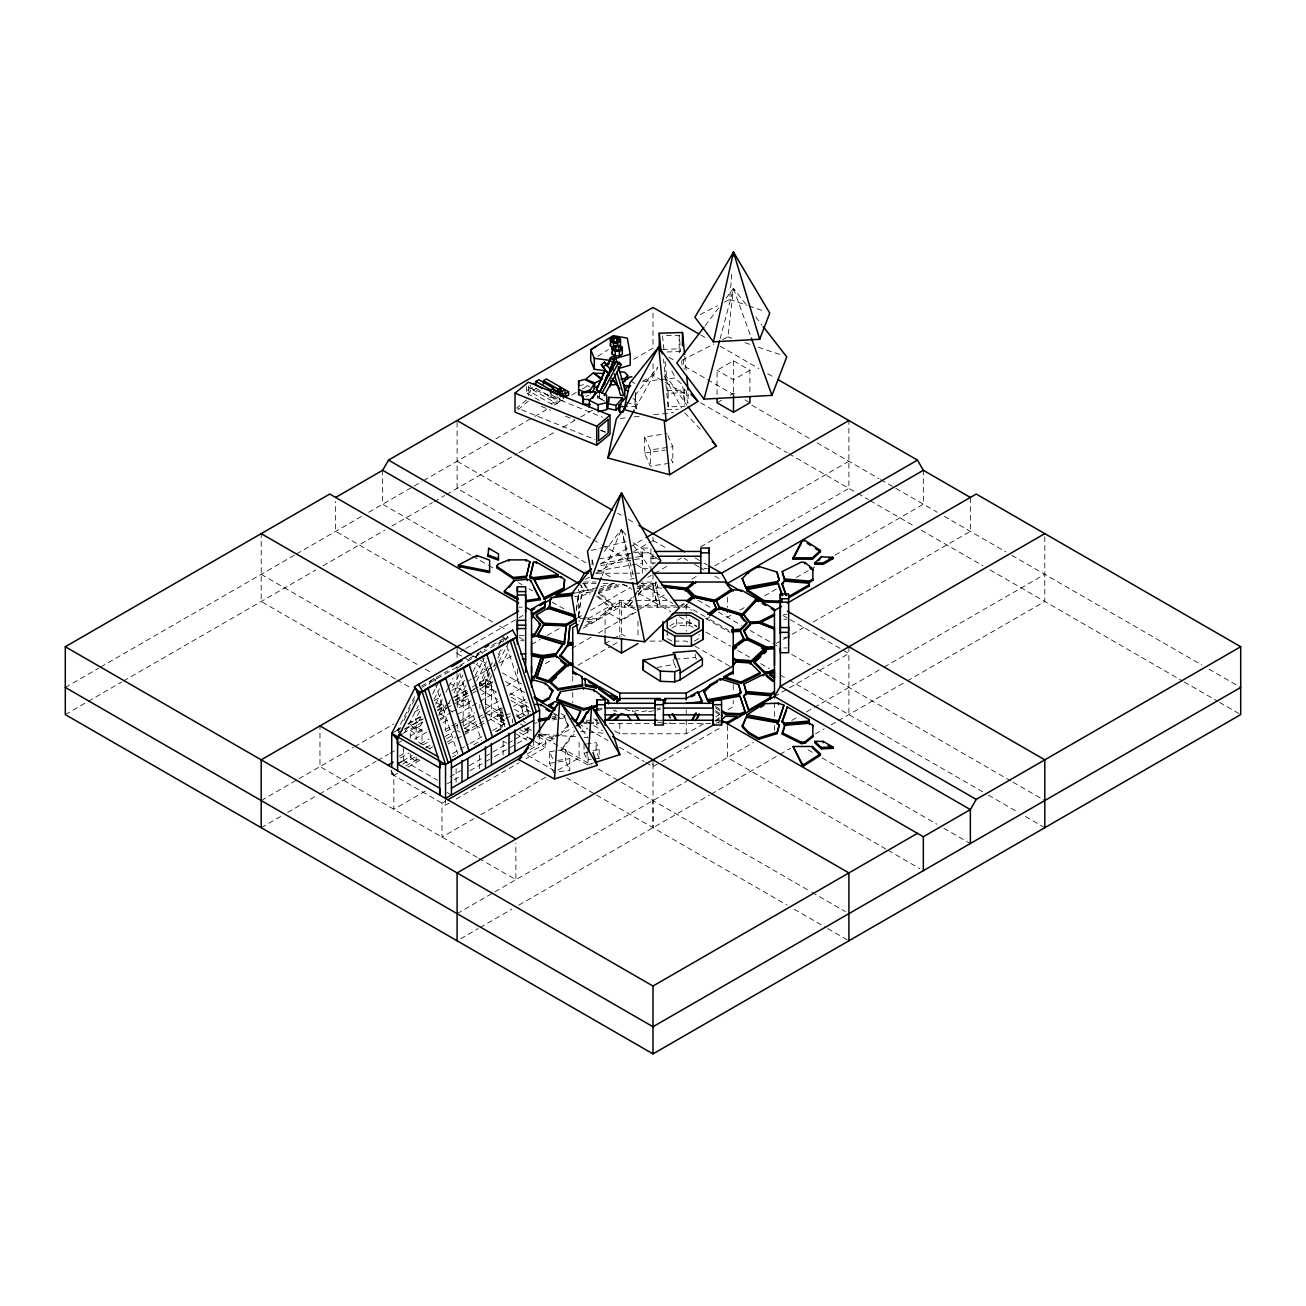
<?xml version="1.0" encoding="UTF-8"?>
<svg xmlns="http://www.w3.org/2000/svg" width="1306" height="1306" viewBox="0 0 1306 1306"><rect width="100%" height="100%" fill="white"/><g stroke="black" fill="none" stroke-linecap="round" stroke-linejoin="round"><path stroke-width="0.75" stroke-dasharray="5 3.75" d="M395.326 678.924L261.2 601.495L261.2 533.632M457.1 673.472L457.1 706.84M457.1 671.48L457.1 665.489M457.1 657.506L457.1 650.796M578.558 617.33L578.558 589.381M596.891 720.243L596.891 725.042L596.891 718.937M635.385 392.29L635.385 400.86L635.385 393.841M653 763.896L653 827.694L653 800.545M671.855 641.115L667.203 638.422L667.203 634.618M727.442 725.63L727.442 757.562L886.284 849.275M774.458 730.429L774.458 724.438M774.458 716.455L774.458 698.481M714.774 565.825L848.9 488.379L848.9 420.532M593.397 763.03L587.733 764.826L588.271 756.745M724.487 302.127L729.711 299.449L731.915 271.828M722.642 339.576L727.932 336.866L733.499 288.414L745.889 304.331M576.289 609.657L578.444 594.801L576.289 611.012M585.61 619.126L580.158 618.554L578.509 616.726L581.48 594.965L586.867 592.369L593.446 593.202M578.509 616.726L581.48 594.965M504.442 720.634L497.455 716.586L497.586 714.676L503.594 713.631M497.455 716.586L497.586 714.676M637.606 585.97L642.976 587.276L653.702 586.476L655.498 585.741L656.069 582.035L642.438 582.035M655.498 585.741L656.069 582.035M720.047 338.923L733.499 288.414L750.672 336.148M602.099 575.668L621.525 529.208L626.341 535.77M414.671 696.588L397.595 730.005L401.611 734.429M402.623 730.185L397.334 733.237L400.109 727.801M403.815 720.537L411.259 705.991M412.157 704.228L414.867 698.922M404.746 732.388L418.344 705.632M429.119 684.524L432.727 677.488L435.404 680.442M419.716 711.035L415.226 719.818L420.581 725.728L414.704 729.123L409.349 723.214M434.996 681.128L436.808 677.618M414.704 729.123L420.989 716.798M432.678 693.943L438.065 683.397M420.581 725.728L422.377 722.202M434.065 699.347L439.453 688.801M435.551 704.358L440.955 693.812M442.326 699.216L438.734 706.252L444.089 712.145L438.212 715.541M445.934 692.18L447.729 688.67M448.627 686.907L453.117 678.108M439.11 713.778L443.599 704.995M452.594 687.413L458.879 675.104M444.089 712.145L447.68 705.109M448.578 703.363L450.374 699.836M453.966 692.8L462.961 675.218M464.463 680.246L456.365 696.065L461.72 701.975L467.597 698.579L462.242 692.67L466.732 683.887M476.135 657.375L479.743 650.339L482.42 653.294M473.033 671.578L477.523 662.779M461.72 701.975L467.107 691.413M475.204 675.594L484.183 658.012M476.576 680.997L486.469 661.652M479.873 686.483L479.873 682.499L487.971 666.664M498.745 645.572L503.251 636.773L505.928 639.728M489.162 668.623L482.845 680.965L484.983 683.332L479.694 686.385M490.06 666.86L492.77 661.554M502.696 642.144L504.491 638.618M485.75 711.035L485.75 679.104L489.342 672.068M498.337 654.486L501.031 649.213M505.52 640.413L507.332 636.904M484.983 683.332L490.125 673.276M493.831 666.027L502.173 649.702M479.873 682.499L485.228 688.393L493.309 672.574M494.207 670.811L497.815 663.775M498.712 662.028L508.589 642.683M485.228 688.393L491.105 685.013L492.901 681.487M500.982 665.668L509.079 649.833M599.176 398.346L597.381 396.175L600.629 396.975L602.425 399.13L599.176 398.346L601.054 394.885M635.222 408.403L657.734 367.688M632.855 398.705L635.043 399.261L636.773 403.276L634.765 406.639L625.411 406.639M587.733 764.826L561.009 750.362L574.607 730.756M705.142 325.7L718.708 307.857M726.103 298.127L733.499 288.414M604.433 551.344L621.525 529.208L634.096 578.313L630.194 579.293M635.026 395.506L657.457 367.476M537.174 737.139L539.623 734.135L575.979 736.78M561.009 750.362L574.183 734.168M636.675 593.544L624.464 607.176L624.464 605.821L640.74 587.635L637.148 586.769M638.03 592.026L640.74 587.635M633.051 601.397L627.86 607.176L633.051 600.025M638.226 594.246L643.401 588.467L653.408 587.733L657.718 607.176L653.408 587.733M638.226 595.601L643.401 588.467M568.257 725.042L562.004 731.491L562.004 732.846L568.257 726.397L568.257 725.042L564.355 716.521L558.544 717.565M715.345 721.043L722.038 714.872M716.684 721.173L719.361 718.708M526.465 400.044L516.915 407.896L594.899 439.436M517.992 409.725L528.359 401.171M683.511 603.486L680.655 605.821L660.526 605.821L656.036 587.031L657.783 586.312L657.783 587.667L656.036 588.386L660.526 607.176L660.526 605.821M680.655 607.176L684.948 603.666M688.18 603.535L683.707 607.176L683.707 605.821L686.238 605.821L704.93 616.612M709.876 616.775L706.921 619.109L706.921 617.754L728.095 629.982L728.095 631.337M583.798 617.575L596.532 618.913L611.371 607.861L595.095 593.414M587.439 619.322L596.532 620.268L611.371 609.216L611.371 607.861M597.756 356.277L608.4 349.6M523.673 731.735L529.697 728.128L529.697 726.773L523.673 730.38L523.673 731.735L520.18 729.711M539.313 400.338L527.559 393.563L527.559 390.168L533.436 386.772L533.436 390.168L536.374 388.47M527.559 393.563L530.497 391.865L530.497 385.074M551.067 403.734L554.005 402.036L554.005 405.431L527.559 390.168M535.787 388.127L559.882 402.036L559.882 398.64L556.944 400.338L556.944 403.734L530.497 388.47M65.3 687.446L98.832 668.084M100.595 667.072L294.732 554.985M296.495 553.973L361.795 516.262M368.733 512.262L421.805 481.62M423.568 480.608L488.868 442.897M495.921 438.832L532.995 417.43M534.758 416.402L547.116 409.268M554.168 405.203L562.984 400.109M571.816 395.016L580.648 389.923M582.411 388.894L589.463 384.829M633.59 359.346L653 348.147L653 307.416M65.3 714.594L86.474 702.367M88.237 701.338L121.768 681.977M123.548 680.965L315.905 569.906M322.974 565.825L384.748 530.171M391.8 526.089L432.384 502.647M434.163 501.635L444.742 495.513M446.505 494.501L517.111 453.737M518.874 452.725L555.932 431.323M562.984 427.258L578.868 418.083M580.648 417.055L592.989 409.921M642.405 381.401L653 375.279L688.295 395.669M717.076 394.624L717.076 370.251L733.499 360.766L749.922 370.251L749.922 392.6M749.922 370.251L733.499 379.736L717.076 370.251M717.076 402.754L721.989 399.914M730.217 395.163L733.499 393.269L736.78 395.163M600.254 564.078L628.382 547.834M630.145 546.822L644.217 538.709M457.1 648.429L457.1 653.522L464.152 649.441M465.752 648.511L517.698 618.538M518.874 617.852L522.89 615.534M585.48 579.391L589.463 577.089M595.863 573.399L651.237 541.435M421.446 686.074L447.893 670.811M469.05 658.599L484.918 649.441M491.97 645.36L507.838 636.202M422.05 687.315L508.442 637.442M457.965 667.741L462.373 665.195M261.2 800.545L353.371 747.326M354.742 746.542L393.808 723.981M414.737 711.901L420.173 708.766M434.163 700.685L441.281 696.588M451.811 690.499L471.221 679.3M472.984 678.271L491.725 667.448M493.456 666.452L498.647 663.464M499.463 662.991L512.491 655.465M531.542 644.462L540.243 639.434M547.116 635.483L559.458 628.349M577.105 618.162L582.411 615.093M590.671 610.326L630.488 587.341M647.711 577.399L651.27 575.342M654.763 573.318L668.884 565.172M677.716 560.078L681.242 558.037M700.653 546.839L848.9 461.247M588.418 618.489L619.762 600.385L670.125 600.385M400.828 727.834L397.334 729.842L397.334 733.237M407.831 723.785L421.838 715.704M437.592 706.595L444.595 702.563M453.345 697.502L467.352 689.421M393.188 732.552L399.979 728.813M408.794 723.72L421.136 716.602M437.004 707.444L444.056 703.363M454.635 697.257L470.503 688.099M472.266 687.087L485.75 679.104L491.627 682.499L491.627 716.423L486.371 719.459M605.102 633.394L605.102 611.045L621.525 601.56L637.948 611.045M404.387 729.172L422.018 718.986M437.885 709.827L453.753 700.669M455.516 699.657L471.384 690.482M473.147 689.47L478.437 686.417M480.2 685.405L485.489 682.352L494.092 687.315M405.644 729.14L423.275 718.953M437.379 710.823L446.195 705.73M455.01 700.636L477.931 687.397M585.072 625.835L592.124 621.77L592.124 623.125L586.557 622.538M619.06 584.647L598.67 591.961L615.11 606.539L624.464 605.821M583.194 628.284L619.762 607.176L686.238 607.176L691.462 610.196M403.211 733.237L424.221 721.108M439.355 712.374L455.729 702.922M456.855 702.269L478.486 689.78M480.233 688.768L491.627 682.499M410.264 738.282L410.264 730.527L416.141 727.132L422.018 730.527L422.018 744.094M457.28 707.264L457.28 703.379L463.157 699.983L469.034 703.379L469.034 730.527L463.157 733.923M397.334 743.424L401.742 740.877M410.215 735.98L424.221 727.899M439.975 718.806L450.472 712.733M452.219 711.721L457.475 708.701M459.222 707.689L471.482 700.604M481.979 694.547L491.366 689.127L491.366 682.352M422.018 730.527L416.141 733.923L410.264 730.527M439.649 720.341L445.526 716.961L445.526 730.527M469.034 703.379L463.157 706.775L457.28 703.379M261.2 827.694L280.61 816.479M287.679 812.414L317.668 795.093M319.448 794.064L375.916 761.463M377.679 760.435L388.274 754.329M390.037 753.317L395.326 750.248M414.737 739.049L427.095 731.915M442.979 722.74L448.268 719.688M457.1 714.594L478.274 702.367M480.037 701.338L495.921 692.18M506.516 686.058L518.874 678.924M545.337 663.644L552.405 659.563M571.816 648.364L591.226 637.148M598.295 633.084L635.353 611.681M637.116 610.653L665.358 594.361M691.821 579.064L697.126 576.011M636.316 611.992L621.525 620.53L605.102 611.045M399.342 756.141L406.346 752.093M420.352 744.012L429.103 738.951M444.856 729.858L450.113 726.822M451.86 725.81L457.116 722.773M458.863 721.777L474.617 712.668M400.256 758.051L409.056 752.974M423.111 744.844L430.147 740.796M445.966 731.654L475.857 714.398M486.403 708.309L498.712 701.208M509.258 695.119L521.567 688.017M605.102 643.564L611.665 639.76M613.314 638.814L621.525 634.079L626.456 636.92M402.852 760.892L412.223 755.488M425.609 747.767L431.486 744.371M444.856 736.649L454.243 731.229M462.993 726.169L491.627 709.648L503.79 716.651M410.264 753.791L410.264 757.676L413.202 755.978M402.623 764.124L414.965 756.99M429.07 748.844L432.596 746.82M446.701 738.674L453.753 734.592M464.332 728.487L480.2 719.328M481.963 718.316L485.489 716.276M489.032 714.921L500.459 708.325M577.97 665.227L611.045 646.127M612.792 645.131L618.016 642.111M391.718 770.72L391.718 774.115L395.228 772.091M405.742 766.018L418.018 758.933M447.24 742.053L455.99 737.008M464.74 731.948L478.747 723.867M479.367 723.508L484.624 720.471M410.264 757.676L416.141 761.072L419.079 759.374M425.478 790.995L393.841 809.263L393.841 775.323L397.351 773.299M407.896 767.21L420.205 760.108M448.333 743.865L455.37 739.8M457.116 738.788L462.406 735.751M464.152 734.723L478.225 726.609M479.971 725.597L485.261 722.545M487.007 721.532L502.826 712.407M513.389 706.301L525.681 699.2M500.786 721.712L504.051 719.818M505.683 718.888L510.581 716.047M669.766 625.949L674.794 623.027L691.413 623.027L696.457 625.949M452.545 753.644L468.299 744.534M470.046 743.538L482.306 736.453M492.803 730.397L506.81 722.3M517.323 716.243L527.82 710.186L527.82 716.961M671.855 628.121L676.524 625.427L689.699 625.427L694.351 628.121M495.562 731.507L500.459 728.683M452.594 757.007L456.12 754.966M473.752 744.795L479.041 741.726M496.672 731.556L501.961 728.503M519.592 718.316L524.881 715.264M450.097 776.776L460.643 770.687M469.425 765.61L483.498 757.496M485.261 756.484L506.353 744.306M508.116 743.277L530.971 730.087M730.968 615.289L727.442 617.33L727.442 609.331M739.8 610.196L746.852 606.115M764.5 595.928L776.858 588.794M796.268 577.579L808.626 570.444M810.389 569.432L815.679 566.38M835.105 555.164L923.342 504.214L923.342 470.291M447.289 783.812L452.545 780.776M454.292 779.78L459.549 776.744M470.046 770.671L492.803 757.545M494.566 756.533L515.56 744.404M517.323 743.392L527.82 737.319M694.351 641.115L699.02 638.422L699.02 634.357M530.203 749.53L545.451 740.714L545.451 747.505L526.171 758.639M540.929 733.874L551.932 737.302L558.641 733.433M539.084 734.674L551.932 738.657L558.641 734.788M445.526 801.117L441.999 803.141L441.999 837.081L473.654 818.797M527.004 754.068L572.714 727.687M391.718 774.115L445.542 805.182L449.052 803.157M456.055 799.109L519.168 762.688M776.221 643.45L781.51 640.397M783.29 639.369L790.342 635.304M792.105 634.275L806.226 626.129M813.279 622.048L970.358 531.362L970.358 497.439M480.69 814.748L545.728 777.184M558.037 770.083L579.129 757.904L579.129 739.947M614.538 730.772L619.762 733.776L686.238 733.776L705.403 722.724M715.851 716.7L719.328 714.676M728.03 709.648L733.254 706.644L733.254 700.538M716.292 723.295L721.565 720.243M645.948 762.541L653 766.622L660.052 762.541M661.652 761.627L720.52 727.638M774.458 696.49L848.9 653.522L783.11 615.534M457.1 913.645L753.595 742.461M791.763 720.422L798.701 716.439M806.537 711.901L813.605 707.819M814.275 707.428L882.432 668.084M884.195 667.072L1044.8 574.346M460.626 938.753L478.274 928.566M480.037 927.554L511.805 909.205M518.874 905.123L709.468 795.093M711.248 794.064L778.311 755.341M780.074 754.329L790.652 748.207M815.368 733.956L824.184 728.862M831.253 724.781L836.542 721.728M838.305 720.7L905.368 681.977M907.148 680.965L1044.8 601.495L1044.8 533.632M700.13 314.566L717.533 305.686M682.091 360.276L713.827 344.066M583.929 589.888L578.329 592.597L578.329 593.952L583.929 591.259L581.17 585.186M581.48 596.32L586.867 593.724L590.165 594.148M639.401 585.055L642.976 585.904L655.498 584.386M521.045 707.444L521.045 706.089L526.514 704.016L526.514 705.371L521.045 707.444L524.13 716.031M599.144 589.3L613.624 584.109M599.144 590.655L616.514 584.435M598.67 591.961L598.67 593.316L622.766 584.68L629.949 586.41M670.647 723.083L669.015 723.181M585.855 396.355L588.859 395.375M578.656 385.988L584.664 384.339L589.969 387.049M598.181 709.06L602.05 708.064M598.181 710.415L602.05 709.436M591.34 550.414L602.964 547.508M604.907 547.018L626.211 541.663M575.391 593.038L598.883 587.145M600.842 586.655L614.538 583.227M604.825 401.203L599.503 398.575L597.495 399.032L597.495 395.522M625.166 709.403L632.512 711.623L640.022 710.056M641.899 711.754L648.641 710.366M657.065 708.619L660.444 707.934M648.641 711.721L653.702 710.676M657.065 709.974L660.444 709.289M657.081 667.48L674.598 664.346L675.839 667.774M551.916 717.01L555.801 716.308M551.916 718.365L555.801 717.68M552.716 718.61L556.601 717.908M533.305 723.442L537.19 722.74M552.716 719.965L556.601 719.263M558.544 718.92L564.355 717.876L568.257 726.397M592.108 564.927L592.108 560.127L595.601 559.523M599.079 558.903L640.871 551.605L642.617 558.233L600.825 565.547M601.07 563.359L640.871 556.389L640.871 551.605M597.332 570.951L642.617 563.033L640.871 556.389M497.586 716.031L503.594 714.986M505.585 714.643L511.593 713.598M669.096 463.352L650.339 466.128L644.576 453.133L644.576 436.955L667.088 433.641M644.576 436.955L650.339 449.95L672.835 446.636L672.835 462.797L671.202 459.092M644.576 453.133L665.211 450.08M586.051 744.077L596.107 742.592L599.193 749.579L599.193 758.247L593.153 759.145M549.565 751.701L565.661 749.317L569.775 758.606L569.775 770.181L553.679 772.564L549.565 763.275L549.565 751.701L553.679 760.99M593.153 750.46L599.193 749.579M584.027 744.387L584.027 753.056L588.059 752.468M557.711 760.402L569.775 758.606M549.565 763.275L565.661 760.892L569.775 770.181M584.027 753.056L587.112 760.027L591.145 759.439M643.76 381.434L675.512 377.924L682.516 385.27M620.285 418.426L626.194 417.773M634.096 416.892L640.005 416.239M653.816 414.704L673.537 412.533M574.607 596.564L578.444 596.156M675.039 659.236L695.282 657.506L697.649 660.183M643.401 589.822L653.408 589.088M666.256 335.707L679.169 335.283L680.704 351.151M662.566 349.404L679.169 348.865L679.544 352.832M667.007 351.951L680.54 351.51M666.795 390.657L686.123 390.037M665.081 361.599L668.166 393.318L684.752 392.779L684.752 406.346L668.166 406.884L663.53 359.313M666.795 409.627L678.385 409.251M598.67 593.316L615.11 607.894L618.636 607.829L618.636 606.457M642.617 552.846L650.927 552.846M650.927 556.242L654.486 556.242M650.927 558.233L656.265 558.233M650.927 563.033L658.044 563.033M642.617 568.42L650.927 568.42M704.114 568.42L707.444 568.42M596.532 573.22L632.839 573.22M634.847 573.22L642.911 573.22M583.456 582.035L596.042 582.035M582.639 583.39L596.042 583.39M603.029 583.39L614.016 583.39M641.785 583.39L658.093 583.39M627.86 605.821L657.718 605.821M519.021 607.143L522.335 607.143M783.665 614.342L786.979 614.342M783.665 619.142L786.979 619.142M519.021 635.353L524 635.353M783.665 637.752L786.979 637.752M520.686 640.74L524 640.74M649.98 641.099L662.06 641.099M674.157 641.099L686.238 641.099L693.208 645.131M783.665 647.923L786.979 647.923M586.459 720.243L596.532 720.243M657.032 720.243L661.718 720.243M714.921 720.243L719.9 720.243M583.749 722.283L587.145 722.283M588.843 722.283L599.03 722.283M657.571 722.283L662.011 722.283M583.749 723.638L587.145 723.638M588.761 723.638L599.03 723.638M609.151 723.638L655.024 723.638M662.011 723.638L711.133 723.638M580.615 731.507L604.858 733.27M584.06 737.351L588.092 737.645L581.921 729.662M586.557 621.183L592.124 621.77M657.783 587.667L661.734 588.157M584.5 583.831L587.667 589.235L594.099 590.067M583.456 583.39L587.667 590.59L594.099 591.422M637.148 588.141L640.74 589.006M626.309 402.411L635.043 404.631L636.773 408.647L636.773 403.276M729.711 299.449L746.869 305.294M748.779 305.947L764.026 311.138M727.932 336.866L731.735 338.156M745.008 342.678L750.705 344.621M758.296 347.2L781.07 354.938M528.31 387.213L602.572 417.251M600.711 430.082L606.278 432.335M541.353 406.427L550.626 410.182M565.482 416.19L574.771 419.944M600.76 430.458L606.327 432.71M700.653 334.94L707.705 339.005M720.063 346.139L758.884 368.553M767.716 373.647L774.768 377.728M744.991 399.914L749.922 402.754M668.884 357.305L674.174 360.374M684.768 366.48L734.184 395.016M751.832 405.203L810.079 438.832M817.132 442.897L878.905 478.567M880.668 479.58L937.267 512.262M944.205 516.262L1005.979 551.932M1011.905 555.36L1201.879 665.032M1208.932 669.096L1240.7 687.446M700.653 402.803L787.126 452.725M788.889 453.737L855.952 492.46M857.732 493.488L868.31 499.594M870.074 500.606L914.2 526.089M921.252 530.171L983.026 565.825M990.095 569.906L1182.452 680.965M1184.232 681.977L1217.763 701.338M1219.526 702.367L1240.7 714.594M631.957 381.744L635.026 383.507M556.519 396.714L559.882 398.64M551.556 394.787L560.372 399.881M617.705 513.242L621.232 515.282M628.284 519.364L635.353 523.445M695.2 557.989L702.22 562.053M703.983 563.066L707.493 565.09M653 540.406L667.121 548.569M684.164 558.397L687.625 560.405M694.547 564.404L698.89 566.902M699.738 567.392L706.66 571.391M714.774 576.077L720.52 579.391M457.1 461.247L591.226 538.676M592.989 539.705L600.058 543.769M601.821 544.798L630.063 561.09M637.116 565.172L645.948 570.265M698.008 600.336L710.138 607.323M718.3 612.041L741.367 625.362M750.068 630.39L778.311 646.682M791.763 654.469L810.079 665.032M817.132 669.096L1011.268 781.184M1013.032 782.212L1044.8 800.545M705.403 618.228L729.776 632.316M585.937 562.772L457.1 488.379L457.1 420.532M598.295 569.906L612.416 578.052M622.995 584.174L631.826 589.267M638.879 593.332L670.647 611.681M679.479 616.775L697.126 626.962M705.942 632.055L730.658 646.323M737.71 650.404L750.068 657.522M760.663 663.644L769.479 668.737M780.074 674.859L787.126 678.924M788.889 679.953L986.552 794.064M988.332 795.093L1018.321 812.414M1025.39 816.479L1044.8 827.694M694.955 646.127L731.523 667.252M470.895 555.164L382.658 504.214L382.658 470.291M472.674 556.193L486.779 564.339M488.542 565.351L493.848 568.42M518.547 582.672L522.09 584.713M529.142 588.794L532.668 590.834M552.079 602.033L564.437 609.167M807.99 749.791L815.042 753.856M822.111 757.937L936.826 824.168M943.879 828.249L970.358 843.529M492.721 622.048L335.642 531.362L335.642 501.422M499.774 626.129L506.826 630.194M519.184 637.328L524.49 640.397M888.047 850.288L919.816 868.637M593.642 718.708L597.12 720.716M472.788 655.792L486.991 663.987M502.418 672.9L521.6 683.969M586.198 721.255L602.441 730.642M457.1 653.522L474.405 663.513M476.151 664.509L489.995 672.508M505.569 681.503L524.62 692.49M561.221 713.631L565.367 716.031M578.558 723.638L587.7 728.911M588.941 729.63L607.992 740.633M619.468 747.261L644.348 761.627M510.107 693.16L527.151 703.003M511.315 697.257L528.538 707.199M496.476 692.082L479.612 682.352L479.612 685.732M511.054 700.489L532.228 712.717M479.612 689.127L497.423 699.412M514.45 709.24L528.081 717.125L528.081 710.333M261.2 574.346L418.279 665.032M425.332 669.096L430.621 672.166M450.048 683.365L467.695 693.551M485.244 703.689L502.99 713.941M520.408 723.997L525.926 727.181M527.444 728.062L531.232 730.234M538.284 734.315L591.455 765.006M598.295 768.956L619.468 781.184M621.232 782.212L810.079 891.231M811.842 892.259L845.374 911.604M524.62 728.683L529.828 731.703M538.513 736.715L545.451 740.714M497.455 715.231L504.442 719.28M485.75 713.027L505.52 724.455M519.413 732.47L528.097 737.482M535.036 741.481L545.451 747.505M490.452 719.149L503.724 726.805L503.724 714.578M515.478 733.58L527.069 740.29M527.82 744.11L533.697 747.505L533.697 740.714M397.089 679.953L411.21 688.099M435.926 702.367L446.505 708.472M448.268 709.501L453.574 712.554M462.389 717.647L480.037 727.834M502.99 741.09L506.516 743.114M527.689 755.341L555.932 771.65M566.526 777.772L594.752 794.064M596.532 795.093L787.126 905.123M794.195 909.205L825.963 927.554M827.726 928.566L848.9 940.793M439.649 713.566L445.526 716.961M469.034 730.527L463.157 727.132L463.157 699.983M457.28 730.527L460.218 732.225M418.54 742.102L432.172 749.971M403.472 760.533L437.559 780.221M447.011 792.464L451.419 795.011M477.18 857.373L319.97 766.622L319.97 725.891M478.943 858.401L515.87 879.722L515.87 843.072M715.508 706.513L720.651 709.827M715.508 707.885L720.651 711.182M715.41 710.627L720.39 713.811M715.41 711.982L720.39 715.166M554.511 713.37L557.94 715.557M552.797 713.615L556.225 715.819M633.328 542.806L659.252 559.735M640.805 582.688L672.639 603.47M615.077 710.121L616.84 711.476M613.314 710.138L615.077 711.492M596.564 596.091L611.371 609.216M516.523 714.594L525.306 722.724M516.523 715.949L519.445 718.659M684.768 412.876L702.612 431.584M485.75 679.104L491.105 685.013M578.509 615.371L580.158 618.554M755.799 317.064L761.986 325.031M633.573 545.598L649.229 566.886M664.591 374.087L686.94 405.121M579.342 583.39L583.929 591.259M390.902 770.246L393.841 775.323M671.774 371.035L675.512 377.924M664.411 376.422L681.503 407.945M667.905 435.486L672.835 446.636M599.193 758.247L596.107 751.277L596.107 742.592M521.045 706.089L524.13 714.676M506.826 646.323L528.359 713.305M482.094 656.069L504.851 726.871M459.81 673.472L481.343 740.437M435.078 683.218L457.835 754.019M673.014 659.399L675.137 667.252M592.108 560.127L593.414 565.106M621.525 529.208L632.088 580.566M684.785 356.277L686.123 370.153M683.234 359.379L684.197 369.288M686.319 391.098L687.478 402.999M681.667 361.06L682.059 365.027M684.377 388.813L684.752 392.779M682.826 386.527L684.573 404.37M662.566 335.822L663.921 349.698M848.9 646.731L848.9 714.594M733.499 360.766L733.499 395.979M733.254 684.687L733.254 692.67M727.442 597.364L727.442 607.339M718.969 722.283L718.969 723.638M695.282 654.11L695.282 657.506M689.699 619.322L689.699 625.427M688.05 393.775L688.05 403.26M686.238 604.466L686.238 611.175M686.238 612.612L686.238 631.125M686.238 709.827L686.238 717.81M686.238 719.818L686.238 733.776M679.169 335.283L679.169 348.865M676.524 619.322L676.524 625.427M668.166 393.318L668.166 406.884M667.203 630.276L667.203 638.422M657.685 584.615L657.685 585.97M656.036 587.031L656.036 588.386M653.702 585.121L653.702 586.476M653 363.656L653 375.279M653 537.027L653 544.406M653 553.989L653 564.159M653 574.346L653 601.495M653 759.831L653 766.622M650.927 571.179L650.927 548.047L642.617 548.047L642.617 573.203M650.339 449.95L650.339 466.128M642.976 585.904L642.976 587.276M637.948 621.215L637.948 637.459M635.043 399.261L635.043 404.631M632.512 710.252L632.512 711.623M621.525 601.56L621.525 636.789M619.762 600.385L619.762 637.116M619.762 723.606L619.762 733.776M615.11 606.539L615.11 607.894M599.503 391.555L599.503 398.575M596.532 618.913L596.532 620.268M587.667 589.235L587.667 590.59M587.112 751.358L587.112 760.027M586.867 592.369L586.867 593.724M579.129 620.415L579.129 621.77M572.746 676.1L572.746 684.687M572.746 692.392L572.746 702.644M565.661 749.317L565.661 760.892M564.355 716.521L564.355 717.876M551.932 737.302L551.932 738.657M551.067 393.563L551.067 396.959L548.128 398.64L548.128 395.261M539.574 734.135L539.574 744.11M528.359 386.005L528.359 395.489M527.82 728.144L527.82 736.127M526.465 386.462L526.465 394.216M517.356 668.933L517.356 679.12M512.54 719.002L512.54 723.067M503.137 741.498L503.137 755.064M501.961 707.46L501.961 727.817M500.786 708.13L500.786 729.858M485.489 682.352L485.489 706.301M479.873 704.456L479.873 708.44M479.629 755.064L479.629 768.63M457.28 724.716L457.28 728.585M456.12 768.63L456.12 782.212M445.542 798.39L445.542 805.182M416.141 727.132L416.141 739.735M416.141 757.186L416.141 761.072M403.472 747.359L403.472 763.928"/><path stroke-width="1.5" d="M517.356 630.553L517.356 599.095M525.665 672.28L525.665 586.786L517.356 586.786L517.356 591.585L525.665 591.585M525.665 611.943L525.665 607.143L531.542 610.539L531.542 687.283M525.665 605.87L525.665 601.756M525.665 599.095L525.665 594.981L517.356 594.981M531.542 672.672L531.542 666.158M531.542 641.279L531.542 654.714L542.365 656.869L555.36 655.008L562.527 645.588L562.527 644.233L535.982 636.136L531.542 637.246M531.542 609.184L531.542 614.783L533.223 614.832L544.602 607.845L545.435 601.152L531.542 609.184L531.542 610.539M582.933 396.289L578.656 394.641L578.656 381.074L584.664 379.426L594.099 384.242L594.099 389.155L592.222 392.012M605.2 725.042L605.2 699.885L596.891 699.885L596.891 704.685L605.2 704.685M613.412 347.641L610.473 345.943L610.473 343.543M620.497 345.943L620.497 338.858L617.558 337.16L613.412 337.16L610.473 338.858L610.473 341.258L613.412 342.956L617.558 342.956L620.497 341.258M611.91 339.201L611.91 340.915L614 342.123L619.077 340.915L619.077 339.201L614 337.993L611.91 339.201L611.91 342.319M622.309 349.535L619.37 351.232L615.208 351.232L612.269 349.535L612.269 347.135L615.208 345.437L619.37 345.437L622.309 347.135L622.309 354.22L619.37 355.918L615.208 355.918L612.269 354.22L612.269 351.82M613.706 350.596L613.706 347.478L615.812 346.27L620.872 347.478L620.872 349.192L618.766 350.4L613.706 349.192M663.383 699.885L663.383 725.042L655.073 725.042L655.073 720.243M666.093 699.853L655.073 699.885L655.073 708.081L605.2 708.081L605.2 703.281L655.073 703.281M703.167 629.819L703.167 639.418L691.413 646.209L674.794 646.209L663.04 639.418L663.04 629.819M663.04 621.558L663.04 629.231L674.794 636.022L691.413 636.022L703.167 629.231L703.167 619.648L691.413 612.857L674.794 612.857L671.431 614.8M709.109 568.42L709.109 573.203L709.109 548.047L700.8 548.047L700.8 573.203M709.109 548.047L709.109 552.846L700.8 552.846M518.613 603.062L329.765 494.043L65.3 646.731L65.3 714.594L653 1053.893L1240.7 714.594L1240.7 646.731L976.235 799.419L970.358 809.589L923.342 836.738L721.565 720.243L721.565 725.042L713.256 725.042L713.256 720.243M721.565 725.042L721.565 699.885L713.256 699.885L713.256 708.081L663.383 708.081M572.746 665.929L619.762 693.062L686.238 693.062L733.254 665.929L733.254 627.533L686.238 600.385L674.157 600.385M774.458 665.554L774.458 648.658L767.406 649.213L754.133 661.554L754.133 662.926L764.222 672.917L767.944 673.455L774.458 670.745M774.458 643.499L774.458 628.953L759.88 623.109L750.346 623.582L743.767 630.374L747.603 639.271L766.834 648.478L774.458 647.89M780.335 647.923L780.335 652.722L788.644 652.722L788.644 593.985L780.335 593.985L780.335 686.319L774.458 696.49L970.358 809.589L970.358 843.529M780.335 633.639L780.335 602.164L788.644 602.164M780.335 593.985L780.335 598.768L788.644 598.768M788.644 637.752L788.644 633.639M788.644 630.961L788.644 626.847M812.838 736.796L812.838 725.32L809.426 723.23L784.645 725.336L782.343 732.829L782.343 734.184L801.46 743.636L805.002 743.13L812.838 736.796L812.838 735.441L805.002 741.759L801.46 742.281L782.343 732.829M812.838 580.354L812.838 568.877L805.002 562.543L801.46 562.037L782.343 571.489L782.343 572.844L784.645 580.337L809.426 582.443L812.838 580.354L812.838 578.999L809.426 581.088L784.645 578.982L782.343 571.489M592.989 752.419L597.283 765.349L554.495 778.964L559.67 700.865L580.68 728.062M588.663 750.689L591.618 706.252L612.938 733.858L619.828 754.623L595.291 762.426M733.188 256.058L733.499 252.107L769.74 313.081L759.684 339.266L713.435 341.829L694.906 317.227L733.499 252.107L759.684 339.266M808.871 722.447L809.018 719.508L787.208 706.905L782.082 721.141L784.106 724.536L808.871 722.447L809.018 719.508M564.633 643.695L566.249 625.933L543.639 624.954L537.452 634.618L537.452 635.973L563.849 644.021L566.249 625.933M572.746 643.874L568.208 643.793L569.824 626.064L576.028 622.293M568.208 643.793L569.824 626.064M487.922 556.34L488.673 548.259L498.468 553.907L498.468 560.16L487.922 556.34L487.922 554.985L498.468 558.805M563.686 589.332L564.633 579.733L561.025 576.566L534.268 579.782L544.635 599.225L563.686 589.332L564.633 579.733M621.33 404.321L615.959 410.215L607.861 408.484L608.678 397.334L622.407 397.791L622.684 401.236M544.602 607.845L545.435 601.152M549.189 606.719L575.473 615.224L575.473 616.579L549.189 608.074L550.528 598.213L551.54 597.626L572.681 595.405M549.189 608.074L550.528 599.568M688.115 406.754L716.341 445.966L669.635 474.731L607.829 457.965L616.334 418.851L625.068 407.962M624.088 409.594L629.867 382.968L658.714 346.939L697.926 401.432L666.142 420.989L624.088 409.594L658.714 346.939L662.436 353.828M713.435 341.829L733.499 252.107M604.417 384.764L606.245 376.928M609.869 386.87L611.241 380.993M526.253 577.513L529.893 561.841L526.269 559.882L508.736 559.882L497.782 564.404L496.9 566.445L496.9 567.8L513.274 578.836L526.253 577.513L529.893 561.841M529.975 576.468L533.615 562.168L536.342 562.086L558.168 574.673L558.168 576.028L533.517 578.982L529.975 577.823L529.975 576.468L533.517 577.627L558.168 574.673M529.975 577.823L533.615 562.168M763.226 326.631L786.767 356.881L771.977 395.359L704.016 399.13L719.524 340.866M776.956 733.629L779.258 724.797L777.217 722.757L746.167 717.19L742.281 725.712L742.281 727.067L748.534 733.515L758.606 739.327L776.956 733.629L779.258 724.797M782.343 734.184L784.073 728.568M591.912 578.101L621.525 492.917L660.869 560.796L637.279 583.913L591.912 578.101L587.471 551.393L621.525 492.917L637.279 583.913M531.542 677.847L534.432 677.879L541.108 657.734L531.542 655.824M534.432 677.879L541.108 657.734M536.75 676.786L543.41 658.028L556.536 656.151L566.2 664.117L566.2 665.472L548.308 682.107L536.75 678.14L536.75 676.786L548.308 680.753L566.2 664.117M536.75 678.14L543.41 658.028M778.36 722.071L783.927 705.256L778.458 703.183L764.157 703.722L747.032 714.725L747.228 716.488L778.36 722.071L783.927 705.256M782.082 722.496L786.571 710.04M651.629 570.167L679.332 607.845L644.674 641.801L578.019 633.263L601.331 577.53M608.09 373.353L600.123 391.784L596.418 389.939L605.184 369.647M606.784 365.958L610.539 358.171L614.261 360.015L602.295 387.67M604.972 371.067L596.418 389.939M607.355 365.533L610.539 358.171M609.69 369.663L614.261 360.015M496.9 567.8L497.782 564.404M743.065 725.369L746.167 717.19M643.254 660.15L674.598 654.159L680.165 669.619L680.165 679.789L674.696 681.863L660.395 681.324L643.254 670.321L643.254 660.15L660.395 671.153L674.696 671.692L680.165 669.619M643.254 670.321L643.45 659.742M782.098 601.103L778.458 602.49L764.157 601.952L747.032 590.949L747.032 589.594L778.36 583.602L782.686 595.618M747.032 590.949L747.228 589.186M701.763 701.012L699.869 701.861L699.869 703.216L701.763 702.367L701.959 700.604L697.616 691.919L686.238 698.498L664.885 698.498L664.885 699.853M701.763 702.367L701.959 700.604M708.848 701.714L708.652 703.477L708.848 701.714L739.98 696.131L745.546 712.945L740.078 715.019L725.793 714.48L722.365 712.276M592.712 398.281L595.52 391.686L581.921 392.894L583.39 403.995L590.214 404.566M571.44 718.169L575.913 721.467L580.729 710.872L554.936 701.583L548.716 705.044L548.716 706.399L553.385 703.803M575.913 721.467L580.729 710.872M581.856 722.055L586.574 711.999L586.574 713.37M691.641 720.488L695.38 713.337M692.572 720.063L696.31 712.896M695.576 720.553L699.167 713.664M697.371 718.463L699.167 715.019M793.085 557.825L802.064 540.602L803.876 539.786L820.446 550.43L820.446 551.785L812.414 559.18L793.085 559.18L793.085 557.825L812.414 557.825L820.446 550.43M793.085 559.18L801.166 543.671M534.219 696.686L542.251 701.322L542.251 702.677L548.912 698.971L552.797 690.221L545.304 683.316L531.542 679.43M548.912 698.971L552.797 690.221M597.071 706.579L583.7 709.974L556.715 700.245L556.715 698.89L560.519 691.658L583.651 687.935L594.034 690.09L608.351 700.571L608.531 703.673L608.351 700.571M556.715 700.245L560.519 691.658M599.258 392.714L616.106 361.599L619.354 362.382L621.15 364.554L604.303 395.669M601.984 393.155L617.901 363.754L616.106 361.599M607.829 457.965L634.243 410.166M335.642 497.439L382.658 470.291L388.535 460.104L653 307.416L698.89 333.912M382.658 470.291L578.558 583.39L584.435 573.22L591.471 569.155M548.651 719.165L551.654 714.17M553.662 710.839L559.67 700.865L597.283 765.349M582.59 721.239L585.594 716.243M587.602 712.913L591.618 706.252L619.828 754.623M531.542 636.022L534.334 635.32L540.537 624.284L532.979 616.203L531.542 616.154M534.334 635.32L540.537 624.284M537.452 635.973L543.639 624.954M590.361 393.237L590.361 389.955L594.099 384.242M554.495 778.964L518.857 759.668L559.67 700.865M578.003 725.858L591.618 706.252M703.918 327.316L676.786 362.986L704.016 399.13M555.36 655.008L562.527 644.233M572.746 664.721L569.579 664.085L559.996 656.183L567.163 645.409L572.746 645.164M559.996 656.183L565.971 648.347M591.014 568.73L571.473 594.034L578.019 633.263M518.857 759.668L521.306 756.664M523.739 753.66L528.636 747.652M620.856 379.034L624.905 378.56L627.68 375.508L624.758 372.226L619.713 371.818M624.774 396.697L624.774 389.678L627.158 387.049L630.439 386.331M615.959 410.215L615.959 405.382L622.684 398.02M623.55 412.01L619.811 412.01L618.783 410.623L618.783 405.252L626.309 397.04M733.254 664.558L735.605 661.995L750.526 663.024L760.157 672.557L760.157 673.912L740.992 683.397L723.932 678.092L723.932 676.737L733.254 671.349M733.254 665.913L735.605 661.995M742.33 615.469L742.33 614.098L756.5 598.801L741.873 590.361L733.107 589.806L716.276 600.825L719.524 608.367L742.33 615.469L756.5 600.172L756.5 598.801M774.458 615.371L759.57 622.929L749.889 623.403L743.555 614.457L757.513 599.389L774.458 609.184L774.458 696.49M518.155 599.568L504.377 592.549L504.377 591.194L514.238 580.599L527.2 579.26L530.726 580.435L540.374 599.715L525.6 601.968M509.307 587.243L514.238 580.599M731.605 629.77L740.388 629.231L746.836 622.57L740.747 615.24L718.773 608.4L709.876 615.42M731.605 631.125L740.388 630.586L746.836 623.925L746.836 622.57M743.767 631.729L750.346 624.937L750.346 623.582M589.381 407.39L589.381 400.371L597.495 392.012L599.503 391.555L606.604 395.065L606.915 409.66L598.132 411.684M742.281 578.607L748.534 572.159L758.606 566.347L776.956 572.044L779.258 579.521L777.217 582.917L746.167 588.484L742.281 578.607L746.167 588.484M703.901 691.135L710.154 684.687L720.226 678.875L738.576 684.573L740.877 692.049L738.853 695.445L707.803 701.012L703.901 691.135L707.803 701.012M703.901 692.49L710.154 686.042L710.154 684.687M746.167 587.129L777.217 581.562L779.258 579.521M785.918 595.21L782.082 584.533L784.106 581.121L808.871 583.227L809.018 586.165L788.889 597.789M782.082 584.533L784.106 581.121M707.803 699.657L738.853 694.09L740.877 692.049M743.702 695.706L745.742 693.666L770.491 695.755L770.638 697.339L748.828 709.925L748.828 711.297L743.702 695.706L748.828 709.925M733.254 657.832L735.751 659.579L751.472 660.656L764.826 648.217L746.069 639.238L733.254 648.625M733.254 659.187L735.751 660.934L751.472 662.011L764.826 649.572L764.826 648.217M754.133 662.926L760.778 656.738M764.092 653.653L766.312 651.596M550.316 681.487L558.07 688.621L582.525 684.67L582.525 686.025L558.07 689.976L550.316 682.842L550.316 681.487L568.241 664.836L572.746 665.75M550.316 682.842L556.291 677.292M814.699 562.935L821.327 556.846L832.95 557.287L832.95 558.641L823.172 564.29L814.699 564.29L814.699 562.935L823.172 562.935L832.95 557.287M818.666 560.649L821.327 556.846M721.63 719.851L725.597 716.194L737.237 716.635L737.237 717.99M585.039 678.451L585.48 685.928L596.401 688.18L597.658 685.748L585.039 678.451L585.039 679.806M596.401 688.18L597.658 685.748M598.752 687.74L599.699 686.923L617.003 696.914L617.003 698.269L613.836 700.13L598.752 689.095L598.752 687.74L613.836 698.775L613.836 700.13M598.752 689.095L599.699 686.923M661.522 585.088L686.434 588.141L693.551 582.035L693.551 583.39L686.434 589.496L663.432 586.672M687.74 588.728L695.527 582.035L726.005 582.035L731.817 590.443L714.855 601.527L694.678 597.136L687.74 590.083L687.74 588.728L694.678 595.781L714.855 600.172L731.817 589.088M606.964 719.884L614.114 713.794M608.367 720.03L615.485 713.99M613.575 720.096L621.297 713.533L627.811 715.492L631.076 720.586M616.154 719.263L618.717 717.076M515.021 393.188L528.359 382.201L610.033 415.243L610.033 434.212L596.711 445.199L515.021 412.157L515.021 393.188L596.711 426.229L610.033 415.243M686.385 601.135L692.115 596.467L685.47 589.708L663.709 587.031M687.821 601.331L692.115 597.822L692.115 596.467M688.18 602.164L694.123 597.315L713.386 601.511L716.521 608.825L709.272 614.538M608.776 374.414L601.282 364.733L604.531 362.137L611.322 370.757M601.282 364.733L603.078 366.904L606.327 364.309M707.836 614.326L716.521 607.47M615.404 356.816L612.269 356.554L609.755 358.464L612.889 358.726L615.404 356.816L617.101 362.627M731.376 631.875L740.355 631.337L744.028 638.536L733.254 646.421L733.254 674.059M733.254 647.776L744.028 639.891L744.028 638.536M733.254 649.98L736.47 647.645M680.165 673.014L702.383 658.73L695.282 650.715L673.014 652.608M680.165 679.789L702.383 665.521L702.383 658.73M760.729 707.281L764.157 705.077L764.157 703.722M793.085 746.477L802.064 763.716L803.876 764.532L820.446 753.889L812.414 746.477L793.085 746.477L802.064 765.071L803.876 765.887L820.446 755.243L820.446 753.889M596.352 346.237L590.72 349.763L590.72 360.701L594.279 369.255L605.494 370.741M531.542 613.428L533.223 613.477L544.602 606.49M536.391 615.175L547.736 608.204L574.052 616.726L575.717 618.554L575.717 619.909L566.429 625.558L543.9 624.578L536.391 616.53L536.391 615.175L543.9 623.223L543.9 624.578M774.458 681.405L766.622 675.071L763.079 674.565L743.963 684.018L746.265 691.511L771.046 693.617L774.458 691.527M743.963 684.018L746.265 692.866L771.046 694.972L774.458 692.882M543.9 623.223L566.429 624.203L575.717 618.554M613.836 698.775L617.003 696.914M617.167 700.31L617.363 703.461L617.167 700.31L620.252 698.498L660.281 698.498L660.281 699.853M617.167 701.665L620.252 699.853L620.252 698.498M535.933 384.813L535.933 381.417L538.872 379.719L553.564 388.209L553.564 391.604M543.508 384.062L543.508 380.666L546.447 378.969L568.567 391.751L568.567 395.147L565.629 396.844L558.821 392.894M535.933 381.417L550.626 389.906L553.564 388.209M543.508 380.666L558.201 389.155L561.139 387.458L561.139 390.853L558.201 392.535L553.303 389.71M562.102 391.408L565.041 389.71L565.041 393.106L562.102 394.804L562.102 391.408L558.821 389.514M563.31 398.183L563.31 394.787L560.372 396.485L560.372 393.09L557.433 394.787L552.144 391.735M568.567 391.751L565.629 393.449L565.629 396.844M717.076 398.689L717.076 402.754L733.499 412.239L749.922 402.754L749.922 396.665M518.629 611.208L261.2 759.831L261.2 827.694M645.964 537.68L848.9 420.532M572.306 594.589L556.258 596.271L556.258 594.916L578.558 582.035L579.342 583.39M531.232 610.718L534.758 608.678M540.047 605.625L550.691 599.47M554.168 597.479L559.686 594.279M457.704 663.073L462.112 660.526M451.647 666.631L456.937 663.579M485.146 647.303L488.673 645.262M533.697 739.523L533.697 713.566L510.32 640.871L516.197 637.475L539.574 710.186L445.542 764.467L440.204 764.19L416.826 691.478L422.165 691.756L428.041 688.36L451.419 761.072L451.419 795.011M577.97 624.513L572.746 627.533L572.746 674.059M402.003 734.233L397.334 736.633L397.334 743.424L439.926 768.01L439.926 761.235M387.964 765.153L393.237 762.1M970.358 497.439L923.342 470.291L917.465 460.104L721.565 573.22L653 573.22M402.003 761.382L397.595 763.928L440.204 788.53L440.204 795.305M923.342 470.291L727.442 583.39L721.565 573.22L709.256 566.102M605.102 635.434L605.102 643.564L621.525 653.049L637.948 643.564M451.419 767.863L533.697 720.357M451.419 788.22L531.95 741.726M788.889 596.434L809.018 584.81M526.171 751.848L445.542 798.39L445.542 764.467L422.165 691.756M578.558 723.638L582.966 721.092M774.458 610.539L781.51 606.457M787.387 603.062L976.235 494.043L1240.7 646.731M447.876 799.745L521.731 757.121M576.224 725.646L582.068 722.267M691.462 696.833L694.955 694.825M698.432 692.817L717.582 681.765M721.075 679.74L728.601 675.398M729.776 674.712L733.254 672.704M714.529 724.308L457.1 872.93L457.1 940.793M1044.8 533.632L780.335 686.319L976.235 799.419M722.365 722.283L727.442 722.283L737.237 716.635M727.132 723.818L774.768 696.31M65.3 646.731L653 986.03L917.465 833.342M1240.7 687.446L653 1026.745L65.3 687.446M542.251 701.322L548.912 697.616M458.373 565.041L476.804 555.474L489.619 560.127L489.619 572.632L458.373 566.396L458.373 565.041L489.619 571.277M534.268 579.782L543.933 597.756L563.686 587.978M743.555 614.457L749.889 622.048L759.57 621.574L774.458 614.016M774.458 629.133L760.631 623.599L760.631 622.244L774.458 615.224M723.932 676.737L740.992 682.042L760.157 672.557M594.72 382.919L601.429 379.785L593.446 372.7L585.757 379.279L594.72 382.919L594.72 387.751L598.083 386.184M754.133 661.554L764.222 671.545L767.944 672.1L774.458 669.39M769.74 673.423L774.458 671.447L774.458 678.598L769.74 674.778L769.74 673.423L774.458 677.226M769.74 674.778L774.458 672.819M537.452 634.618L564.633 642.34M747.032 589.594L764.157 600.597L778.458 601.135L782.098 599.748M722.365 710.921L725.793 713.125L740.078 713.664L745.546 711.59M590.361 389.955L584.353 391.931L578.656 389.71L578.656 394.641M742.281 725.712L748.534 732.16L758.606 737.972L776.956 732.274M614.946 358.644L630.227 354.204L627.321 338.14L613.216 335.642L590.72 349.763L594.279 358.317L594.279 369.255M617.983 368.7L630.227 365.141L630.227 354.204M556.715 698.89L583.7 708.619L597.071 705.224M604.711 703.281L608.531 702.318M594.312 710.04L598.181 709.06M531.542 634.651L534.334 633.965M589.381 400.371L598.132 404.664L606.915 402.64M538.284 719.459L549.973 717.369M538.284 720.814L548.014 719.067M539.133 721.043L548.83 719.296M525.6 600.613L540.374 598.36M531.542 653.359L542.365 655.514L555.36 653.653M616.807 384.339L610.718 385.041L610.718 380.209M556.258 594.916L574.314 593.022M685.96 703.33L699.869 701.861M496.9 566.445L513.274 577.481L526.253 576.158M782.082 721.141L784.106 723.181L808.871 721.075M574.934 720.194L575.913 720.112M743.767 630.374L747.603 637.916L766.834 647.123L774.458 646.535M814.699 741.367L821.327 747.473L832.95 747.032L832.95 748.387L821.327 748.828L814.699 742.739L814.699 741.367L823.172 741.367L832.95 747.032M659.269 348.408L659.269 333.242L682.467 332.475L684.589 354.285M631.957 376.895L630.194 376.814L622.374 382.201L624.513 385.678L630.569 385.613M603.584 373.369L594.067 373.369L602.572 378.969M618.783 405.252L619.811 406.639L623.55 406.639M654.486 551.442L700.8 551.442M658.044 556.242L700.8 556.242M658.044 563.033L700.8 563.033M588.467 573.22L584.435 573.22L388.535 460.104M660.281 582.035L693.551 582.035M525.665 620.366L517.356 620.366L517.356 644.07M517.356 625.166L525.665 625.166M780.335 627.566L788.644 627.566M517.356 628.561L525.665 628.561M780.335 632.365L788.644 632.365M520.686 653.963L525.665 653.963M522.335 658.763L525.665 658.763M663.383 703.281L713.256 703.281M663.383 704.685L655.073 704.685L655.073 725.042M721.565 704.685L713.256 704.685L713.256 725.042M605.2 714.855L655.073 714.855M663.383 714.855L713.256 714.855M604.596 720.243L657.032 720.243M663.089 720.243L713.5 720.243M531.542 676.492L534.432 676.524M531.542 680.785L532.832 680.801M568.208 642.438L572.746 642.503M531.542 617.509L532.619 617.542M829.081 558.495L832.95 558.641M535.444 704.358L540.798 704.554L552.797 712.26M581.921 392.894L583.39 399.163L590.214 399.734M594.279 358.317L609.233 360.309L612.873 362.284M747.032 714.725L778.36 720.716M559.996 654.828L569.579 662.73L572.746 663.366M596.401 686.825L585.48 684.556L585.48 685.928M607.861 403.652L615.959 405.382M617.901 363.754L621.15 364.554M716.276 600.825L719.524 607.012L742.33 614.098M504.377 591.194L518.155 598.197M624.774 389.678L628.3 391.065M760.631 622.244L774.458 627.778M761.414 647.939L764.826 649.572M778.311 379.768L917.465 460.104M555.083 390.037L560.372 393.09M533.436 383.376L542.463 388.584M457.1 420.532L612.416 510.189M638.879 525.469L684.638 551.899M787.371 611.208L1044.8 759.831L1044.8 827.694M727.132 583.211L741.367 591.438M755.309 599.47L758.884 601.544M762.263 603.503L765.757 605.511M771.242 608.678L774.768 610.718M828.069 745.563L832.95 748.387M572.746 671.349L581.954 676.671L582.525 686.025M572.746 672.704L576.224 674.712M581.448 677.732L584.925 679.74M588.418 681.765L591.896 683.773M592.94 684.36L600.597 688.801M611.045 694.825L619.762 699.853M261.2 533.632L471.172 654.845M612.563 736.486L848.9 872.93L848.9 940.793M548.716 705.044L553.956 708.081M534.219 698.041L555.05 710.072M573.579 720.765L579.129 723.965M529.289 738.168L533.697 740.714M399.048 734.233L438.653 757.105M445.542 764.467L391.718 733.401L415.096 687.674L420.434 693.568L397.073 739.294L391.718 733.401L391.718 767.324M319.97 725.891L515.87 839.007M807.19 543.28L810.504 545.402M815.483 548.602L820.446 551.785M545.941 709.223L549.369 711.411M581.856 721.043L582.803 721.663M600.385 696.098L605.168 699.592M809.704 567.702L812.838 570.232L812.838 568.877M772.891 681.487L766.622 676.426L766.622 675.071M560.682 660.918L564.829 664.33M820.446 755.243L812.414 747.848L812.414 746.477M549.059 688.115L552.797 691.576M690.923 394.086L697.926 401.432M712.227 441.657L716.341 445.966M538.643 623.615L540.537 625.639M740.747 616.595L744.404 621.003M726.969 584.566L728.911 586.916M730.364 588.68L731.817 590.443M604.531 362.137L607.029 365.37M603.078 366.904L609.331 374.969M611.828 378.185L618.065 386.25M612.514 379.246L620.007 388.927M639.565 719.998L635.157 713.158L638.095 719.084M673.08 713.958L676.786 720.292M672.149 713.729L675.855 720.063M668.558 714.839L670.419 718.006M418.508 684.377L422.654 691.576M533.615 587.178L540.374 599.715M716.521 608.825L713.386 601.511M744.028 639.891L740.355 631.337M701.959 701.959L698.024 692.017M751.358 338.058L771.977 395.359M782.082 583.178L786.571 595.618M778.98 586.672L782.065 595.258M745.546 712.945L739.98 696.131M516.066 723.753L492.689 651.041L486.812 654.437L510.189 727.148M492.558 737.319L469.18 664.607L463.304 668.003L486.681 740.714M469.05 750.901L445.673 678.189L439.796 681.585L463.173 754.28M778.67 579.015L776.956 572.044M740.877 693.404L738.576 684.573M618.228 366.496L625.052 389.743M612.889 358.726L614.587 364.537M616.856 372.292L623.68 395.522L620.546 395.261L614.293 373.957M611.453 364.276L613.167 370.088M632.496 582.541L644.674 641.801M658.714 346.939L666.142 420.989M664.166 420.32L669.635 474.731M686.711 376.095L688.05 389.972M659.269 333.242L660.999 351.085M770.491 697.126L770.638 698.694L770.491 695.755M664.885 698.498L665.146 703.705M727.442 722.283L727.442 723.638M923.342 836.738L923.342 870.678M823.172 562.935L823.172 564.29M823.172 741.367L823.172 742.739M821.327 747.473L821.327 748.828M812.838 725.32L812.838 726.675M812.414 557.825L812.414 559.18M809.426 581.088L809.426 582.443M809.426 723.23L809.426 724.585M808.871 583.227L809.018 586.165M805.002 562.543L805.002 563.898M805.002 741.759L805.002 743.13M803.876 539.786L803.876 541.141M803.876 764.532L803.876 765.887M802.064 540.602L802.064 541.957M802.064 763.716L802.064 765.071M801.46 742.281L801.46 743.636M787.208 706.905L787.208 708.26M784.645 578.982L784.645 580.337M784.645 725.336L784.645 726.691M784.106 723.181L784.106 724.536M778.36 583.602L778.36 584.957M778.458 601.135L778.458 602.49M778.458 703.183L778.458 704.538M777.217 581.562L777.217 582.917M777.217 722.757L777.217 724.112M771.046 693.617L771.046 694.972M767.944 672.1L767.944 673.455M766.834 647.123L766.834 648.478M764.222 671.545L764.222 672.917M764.157 600.597L764.157 601.952M763.079 674.565L763.079 675.92M759.57 621.574L759.57 622.929M758.606 566.347L758.606 567.702M758.606 737.972L758.606 739.327M757.513 599.389L757.513 600.76M751.472 660.656L751.472 662.011M750.526 663.024L750.526 664.379M749.889 622.048L749.889 623.403M748.534 572.159L748.534 573.514M748.534 732.16L748.534 733.515M747.603 637.916L747.603 639.271M747.228 715.133L747.228 716.488M746.265 691.511L746.265 692.866M746.069 639.238L746.069 640.609M745.742 693.666L745.742 695.021M740.992 682.042L740.992 683.397M740.388 629.231L740.388 630.586M740.078 713.664L740.078 715.019M738.853 694.09L738.853 695.445M735.751 659.579L735.751 660.934M733.499 395.979L733.499 412.239M733.254 627.533L733.254 633.639M733.107 589.806L733.107 591.177M726.005 582.035L726.005 583.39M725.793 713.125L725.793 714.48M722.038 714.872L722.038 716.243M720.226 678.875L720.226 680.23M719.524 607.012L719.524 608.367M718.773 608.4L718.773 609.755M714.855 600.172L714.855 601.527M713.256 699.885L713.256 703.95M703.167 619.648L703.167 639.418M697.616 691.919L697.616 693.29M695.527 582.035L695.527 583.39M694.678 595.781L694.678 597.136M694.123 597.315L694.123 598.67M691.413 636.022L691.413 646.209M686.434 588.141L686.434 589.496M686.238 693.062L686.238 699.853M685.47 589.708L685.47 591.079M682.467 332.475L682.467 345.764M674.794 636.022L674.794 646.209M674.696 671.692L674.696 681.863M674.598 654.159L674.598 658.224M663.04 623.713L663.04 639.418M660.395 671.153L660.395 681.324M655.073 699.885L655.073 703.95M653 986.03L653 1053.893M627.68 375.508L627.68 378.74M627.811 715.492L627.811 716.863M624.905 378.56L624.905 381.793M624.513 385.678L624.513 390.527M622.407 397.791L622.407 401.024M621.525 638.83L621.525 653.049M620.872 347.478L620.872 350.596M619.811 406.639L619.811 412.01M619.762 693.062L619.762 699.167M619.37 351.232L619.37 355.918M618.766 346.27L618.766 350.955M617.558 342.956L617.558 346.074M616.971 337.993L616.971 342.678L614 342.678L614 337.993M615.812 346.27L615.812 350.955M615.208 351.232L615.208 355.918M613.412 342.956L613.412 346.074M612.269 347.135L612.269 354.22M610.473 338.858L610.473 345.943M609.233 360.309L609.233 363.95M608.678 397.334L608.678 402.183M598.132 404.664L598.132 409.937M596.891 699.885L596.891 714.855M596.711 426.229L596.711 445.199M594.034 690.09L594.034 691.445M583.651 687.935L583.651 689.29M583.7 708.619L583.7 709.974M583.39 399.163L583.39 403.995M581.954 676.671L581.954 678.026M578.656 381.074L578.656 385.988M578.558 582.035L578.558 583.39M574.052 616.726L574.052 618.081M569.579 662.73L569.579 664.085M568.241 664.836L568.241 666.191M567.963 645.099L567.963 646.454M567.163 645.409L567.163 646.78M566.429 624.203L566.429 625.558M563.849 642.666L563.849 644.021M561.025 576.566L561.025 577.921M558.201 389.155L558.201 392.535M558.07 688.621L558.07 689.976M556.536 656.151L556.536 657.506M551.54 597.626L551.54 598.981M550.626 389.906L550.626 393.302M548.308 680.753L548.308 682.107M547.736 608.204L547.736 609.559M545.304 683.316L545.304 684.67M544.635 597.87L544.635 599.225M543.933 597.756L543.933 599.111M542.365 655.514L542.365 656.869M540.798 704.554L540.798 705.909M539.574 710.186L539.574 732.127M536.342 562.086L536.342 563.441M533.517 577.627L533.517 578.982M533.223 613.477L533.223 614.832M532.979 616.203L532.979 617.558M530.726 580.435L530.726 581.79M527.2 579.26L527.2 580.631M526.269 559.882L526.269 561.237M517.356 586.786L517.356 611.943M514.89 729.858L514.89 751.179M514.45 597.005L514.45 598.36M513.274 577.481L513.274 578.836M509.014 733.254L509.014 754.574M508.736 559.882L508.736 561.237M491.382 743.424L491.382 764.761M488.673 548.259L488.673 549.614M485.505 746.82L485.505 768.157M476.804 555.474L476.804 556.846M467.875 758.949L467.875 778.327M461.998 760.402L461.998 781.723M459.777 566.102L459.777 567.457M439.665 761.072L439.665 795.011M397.595 736.78L397.595 770.72M667.203 620.628L667.203 628.251L676.524 633.622L689.699 633.622L699.02 628.251L699.02 620.628L689.699 615.257L676.524 615.257L667.203 620.628M608.139 419.504L598.605 427.372L598.605 440.938L608.139 433.086L608.139 419.504M512.54 630.096L414.345 686.776L418.508 693.976L516.686 637.295L512.54 630.096M512.883 638.879L424.728 689.78L448.187 762.753L536.342 711.868L512.883 638.879"/></g></svg>
